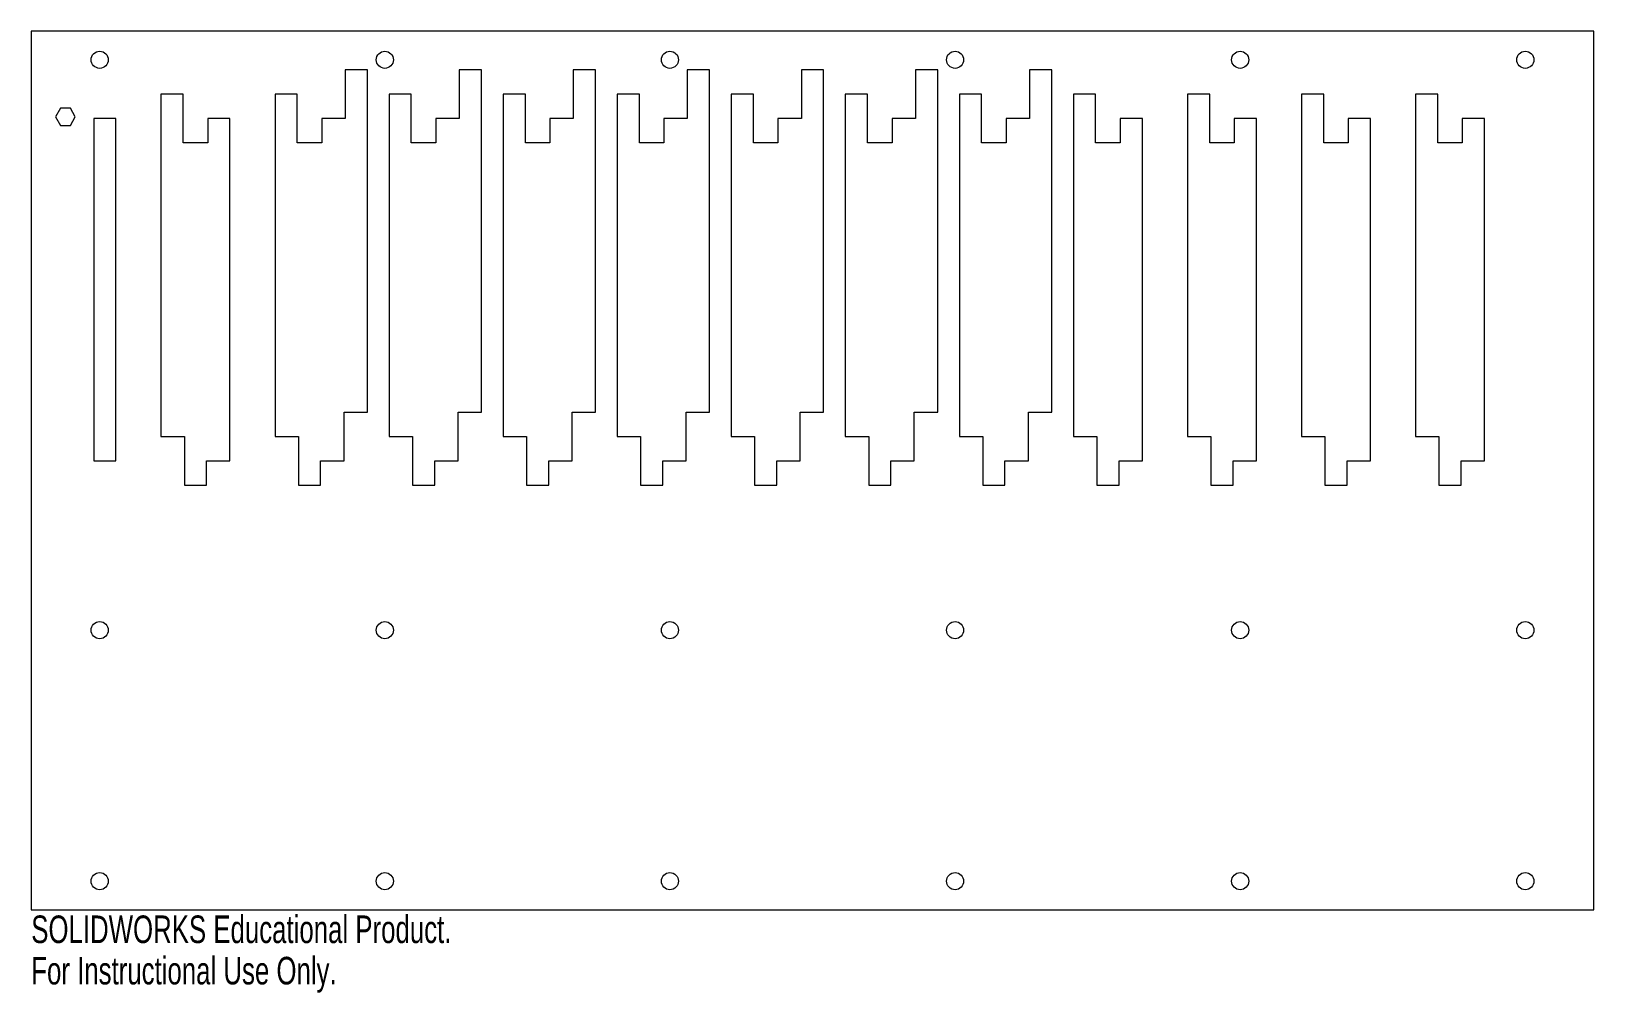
# Model space of a CAD drawing. Header units: millimetres. Extents: x -137 to 137, y -92 to 77.
import ezdxf

# ---------------------------------------------------------------- set-up
doc = ezdxf.new("R2010")
doc.units = ezdxf.units.MM
doc.styles.add('SLDTEXTSTYLE0', font='TXT', dxfattribs={"width": 0.7})

msp = doc.modelspace()

# ---------------------------------------------------------------- linework, layer by layer
at = {"color": 7, "linetype": 'Continuous', "lineweight": 15}
for p, q in [((137, 77), (-137, 77)), ((-137, 77), (-137, -77)), ((137, -77), (137, 77)), ((-81.95, 70.23), (-81.95, 61.7)), ((-78.05, 70.23), (-81.95, 70.23)), ((-78.05, 10.23), (-78.05, 70.23)), ((-61.95, 70.23), (-61.95, 61.7)), ((-58.05, 70.23), (-61.95, 70.23)), ((-58.05, 10.23), (-58.05, 70.23)), ((-41.95, 70.23), (-41.95, 61.7)), ((-38.05, 70.23), (-41.95, 70.23)), ((-38.05, 10.23), (-38.05, 70.23)), ((-21.95, 70.23), (-21.95, 61.7)), ((-18.05, 70.23), (-21.95, 70.23)), ((-18.05, 10.23), (-18.05, 70.23)), ((-1.95, 70.23), (-1.95, 61.7)), ((1.95, 70.23), (-1.95, 70.23)), ((1.95, 10.23), (1.95, 70.23)), ((18.05, 70.23), (18.05, 61.7)), ((21.95, 70.23), (18.05, 70.23)), ((21.95, 10.23), (21.95, 70.23)), ((38.05, 70.23), (38.05, 61.7)), ((41.95, 70.23), (38.05, 70.23)), ((41.95, 10.23), (41.95, 70.23)), ((-114.25, 65.96), (-114.25, 5.96)), ((-110.35, 65.96), (-114.25, 65.96)), ((-110.35, 57.44), (-110.35, 65.96)), ((-94.25, 65.96), (-94.25, 5.96)), ((-90.35, 65.96), (-94.25, 65.96)), ((-90.35, 57.44), (-90.35, 65.96)), ((-74.25, 65.96), (-74.25, 5.96)), ((-70.35, 65.96), (-74.25, 65.96)), ((-70.35, 57.44), (-70.35, 65.96)), ((-54.25, 65.96), (-54.25, 5.96)), ((-50.35, 65.96), (-54.25, 65.96)), ((-50.35, 57.44), (-50.35, 65.96)), ((-34.25, 65.96), (-34.25, 5.96)), ((-30.35, 65.96), (-34.25, 65.96)), ((-30.35, 57.44), (-30.35, 65.96)), ((-14.25, 65.96), (-14.25, 5.96)), ((-10.35, 65.96), (-14.25, 65.96)), ((-10.35, 57.44), (-10.35, 65.96)), ((5.75, 65.96), (5.75, 5.96)), ((9.65, 65.96), (5.75, 65.96)), ((9.65, 57.44), (9.65, 65.96)), ((25.75, 65.96), (25.75, 5.96)), ((29.65, 65.96), (25.75, 65.96)), ((29.65, 57.44), (29.65, 65.96)), ((45.75, 65.96), (45.75, 5.96)), ((49.65, 65.96), (45.75, 65.96)), ((49.65, 57.44), (49.65, 65.96)), ((65.75, 65.96), (65.75, 5.96)), ((69.65, 65.96), (65.75, 65.96)), ((69.65, 57.44), (69.65, 65.96)), ((85.75, 65.96), (85.75, 5.96)), ((89.65, 65.96), (85.75, 65.96)), ((89.65, 57.44), (89.65, 65.96)), ((105.75, 65.96), (105.75, 5.96)), ((109.65, 65.96), (105.75, 65.96)), ((109.65, 57.44), (109.65, 65.96)), ((-131.87, 63.5), (-132.73, 62)), ((-130.13, 63.5), (-131.87, 63.5)), ((-129.27, 62), (-130.13, 63.5)), ((-132.73, 62), (-131.87, 60.5)), ((-131.87, 60.5), (-130.13, 60.5)), ((-130.13, 60.5), (-129.27, 62)), ((-122.15, 61.7), (-126.05, 61.7)), ((-126.05, 61.7), (-126.05, 1.7)), ((-122.15, 1.7), (-122.15, 61.7)), ((-102.15, 61.7), (-106.05, 61.7)), ((-106.05, 61.7), (-106.05, 57.44)), ((-102.15, 1.7), (-102.15, 61.7)), ((-86.05, 61.7), (-86.05, 57.44)), ((-81.95, 61.7), (-86.05, 61.7)), ((-66.05, 61.7), (-66.05, 57.44)), ((-61.95, 61.7), (-66.05, 61.7)), ((-46.05, 61.7), (-46.05, 57.44)), ((-41.95, 61.7), (-46.05, 61.7)), ((-26.05, 61.7), (-26.05, 57.44)), ((-21.95, 61.7), (-26.05, 61.7)), ((-6.05, 61.7), (-6.05, 57.44)), ((-1.95, 61.7), (-6.05, 61.7)), ((13.95, 61.7), (13.95, 57.44)), ((18.05, 61.7), (13.95, 61.7)), ((33.95, 61.7), (33.95, 57.44)), ((38.05, 61.7), (33.95, 61.7)), ((57.85, 61.7), (53.95, 61.7)), ((53.95, 61.7), (53.95, 57.44)), ((57.85, 1.7), (57.85, 61.7)), ((77.85, 61.7), (73.95, 61.7)), ((73.95, 61.7), (73.95, 57.44)), ((77.85, 1.7), (77.85, 61.7)), ((97.85, 61.7), (93.95, 61.7)), ((93.95, 61.7), (93.95, 57.44)), ((97.85, 1.7), (97.85, 61.7)), ((117.85, 61.7), (113.95, 61.7)), ((113.95, 61.7), (113.95, 57.44)), ((117.85, 1.7), (117.85, 61.7)), ((-106.05, 57.44), (-110.35, 57.44)), ((-86.05, 57.44), (-90.35, 57.44)), ((-66.05, 57.44), (-70.35, 57.44)), ((-46.05, 57.44), (-50.35, 57.44)), ((-26.05, 57.44), (-30.35, 57.44)), ((-6.05, 57.44), (-10.35, 57.44)), ((13.95, 57.44), (9.65, 57.44)), ((33.95, 57.44), (29.65, 57.44)), ((53.95, 57.44), (49.65, 57.44)), ((73.95, 57.44), (69.65, 57.44)), ((93.95, 57.44), (89.65, 57.44)), ((113.95, 57.44), (109.65, 57.44)), ((-82.15, 1.7), (-82.15, 10.23)), ((-82.15, 10.23), (-78.05, 10.23)), ((-62.15, 1.7), (-62.15, 10.23)), ((-62.15, 10.23), (-58.05, 10.23)), ((-42.15, 1.7), (-42.15, 10.23)), ((-42.15, 10.23), (-38.05, 10.23)), ((-22.15, 1.7), (-22.15, 10.23)), ((-22.15, 10.23), (-18.05, 10.23)), ((-2.15, 10.23), (1.95, 10.23)), ((-2.15, 1.7), (-2.15, 10.23)), ((17.85, 1.7), (17.85, 10.23)), ((17.85, 10.23), (21.95, 10.23)), ((37.85, 1.7), (37.85, 10.23)), ((37.85, 10.23), (41.95, 10.23)), ((-114.25, 5.96), (-110.15, 5.96)), ((-110.15, 5.96), (-110.15, -2.56)), ((-94.25, 5.96), (-90.15, 5.96)), ((-90.15, 5.96), (-90.15, -2.56)), ((-74.25, 5.96), (-70.15, 5.96)), ((-70.15, 5.96), (-70.15, -2.56)), ((-54.25, 5.96), (-50.15, 5.96)), ((-50.15, 5.96), (-50.15, -2.56)), ((-34.25, 5.96), (-30.15, 5.96)), ((-30.15, 5.96), (-30.15, -2.56)), ((-14.25, 5.96), (-10.15, 5.96)), ((-10.15, 5.96), (-10.15, -2.56)), ((5.75, 5.96), (9.85, 5.96)), ((9.85, 5.96), (9.85, -2.56)), ((25.75, 5.96), (29.85, 5.96)), ((29.85, 5.96), (29.85, -2.56)), ((45.75, 5.96), (49.85, 5.96)), ((49.85, 5.96), (49.85, -2.56)), ((65.75, 5.96), (69.85, 5.96)), ((69.85, 5.96), (69.85, -2.56)), ((85.75, 5.96), (89.85, 5.96)), ((89.85, 5.96), (89.85, -2.56)), ((105.75, 5.96), (109.85, 5.96)), ((109.85, 5.96), (109.85, -2.56)), ((-126.05, 1.7), (-122.15, 1.7)), ((-106.25, 1.7), (-102.15, 1.7)), ((-106.25, -2.56), (-106.25, 1.7)), ((-86.25, 1.7), (-82.15, 1.7)), ((-86.25, -2.56), (-86.25, 1.7)), ((-66.25, 1.7), (-62.15, 1.7)), ((-66.25, -2.56), (-66.25, 1.7)), ((-46.25, 1.7), (-42.15, 1.7)), ((-46.25, -2.56), (-46.25, 1.7)), ((-26.25, 1.7), (-22.15, 1.7)), ((-26.25, -2.56), (-26.25, 1.7)), ((-6.25, 1.7), (-2.15, 1.7)), ((-6.25, -2.56), (-6.25, 1.7)), ((13.75, 1.7), (17.85, 1.7)), ((13.75, -2.56), (13.75, 1.7)), ((33.75, 1.7), (37.85, 1.7)), ((33.75, -2.56), (33.75, 1.7)), ((53.75, 1.7), (57.85, 1.7)), ((53.75, -2.56), (53.75, 1.7)), ((73.75, 1.7), (77.85, 1.7)), ((73.75, -2.56), (73.75, 1.7)), ((93.75, 1.7), (97.85, 1.7)), ((93.75, -2.56), (93.75, 1.7)), ((113.75, 1.7), (117.85, 1.7)), ((113.75, -2.56), (113.75, 1.7)), ((-110.15, -2.56), (-106.25, -2.56)), ((-90.15, -2.56), (-86.25, -2.56)), ((-70.15, -2.56), (-66.25, -2.56)), ((-50.15, -2.56), (-46.25, -2.56)), ((-30.15, -2.56), (-26.25, -2.56)), ((-10.15, -2.56), (-6.25, -2.56)), ((9.85, -2.56), (13.75, -2.56)), ((29.85, -2.56), (33.75, -2.56)), ((49.85, -2.56), (53.75, -2.56)), ((69.85, -2.56), (73.75, -2.56)), ((89.85, -2.56), (93.75, -2.56)), ((109.85, -2.56), (113.75, -2.56)), ((-137, -77), (137, -77))]:
    msp.add_line(p, q, dxfattribs=at)
for centre in [(-125, 72), (-75, 72), (-25, 72), (25, 72), (75, 72), (125, 72), (-125, -28), (-75, -28), (-25, -28), (25, -28), (75, -28), (125, -28), (-125, -72), (-75, -72), (-25, -72), (25, -72), (75, -72), (125, -72)]:
    msp.add_circle(centre, 1.5, dxfattribs=at)

# ---------------------------------------------------------------- texts
at = {"color": 7, "linetype": 'Continuous', "char_height": 4.8336, "attachment_point": 1, "style": 'SLDTEXTSTYLE0'}
for s, insert in [('SOLIDWORKS Educational Product.', (-137, -78.02)), ('For Instructional Use Only.', (-137, -85.27))]:
    msp.add_mtext(s, dxfattribs=dict(at, insert=insert))

doc.saveas('drawing.dxf')
